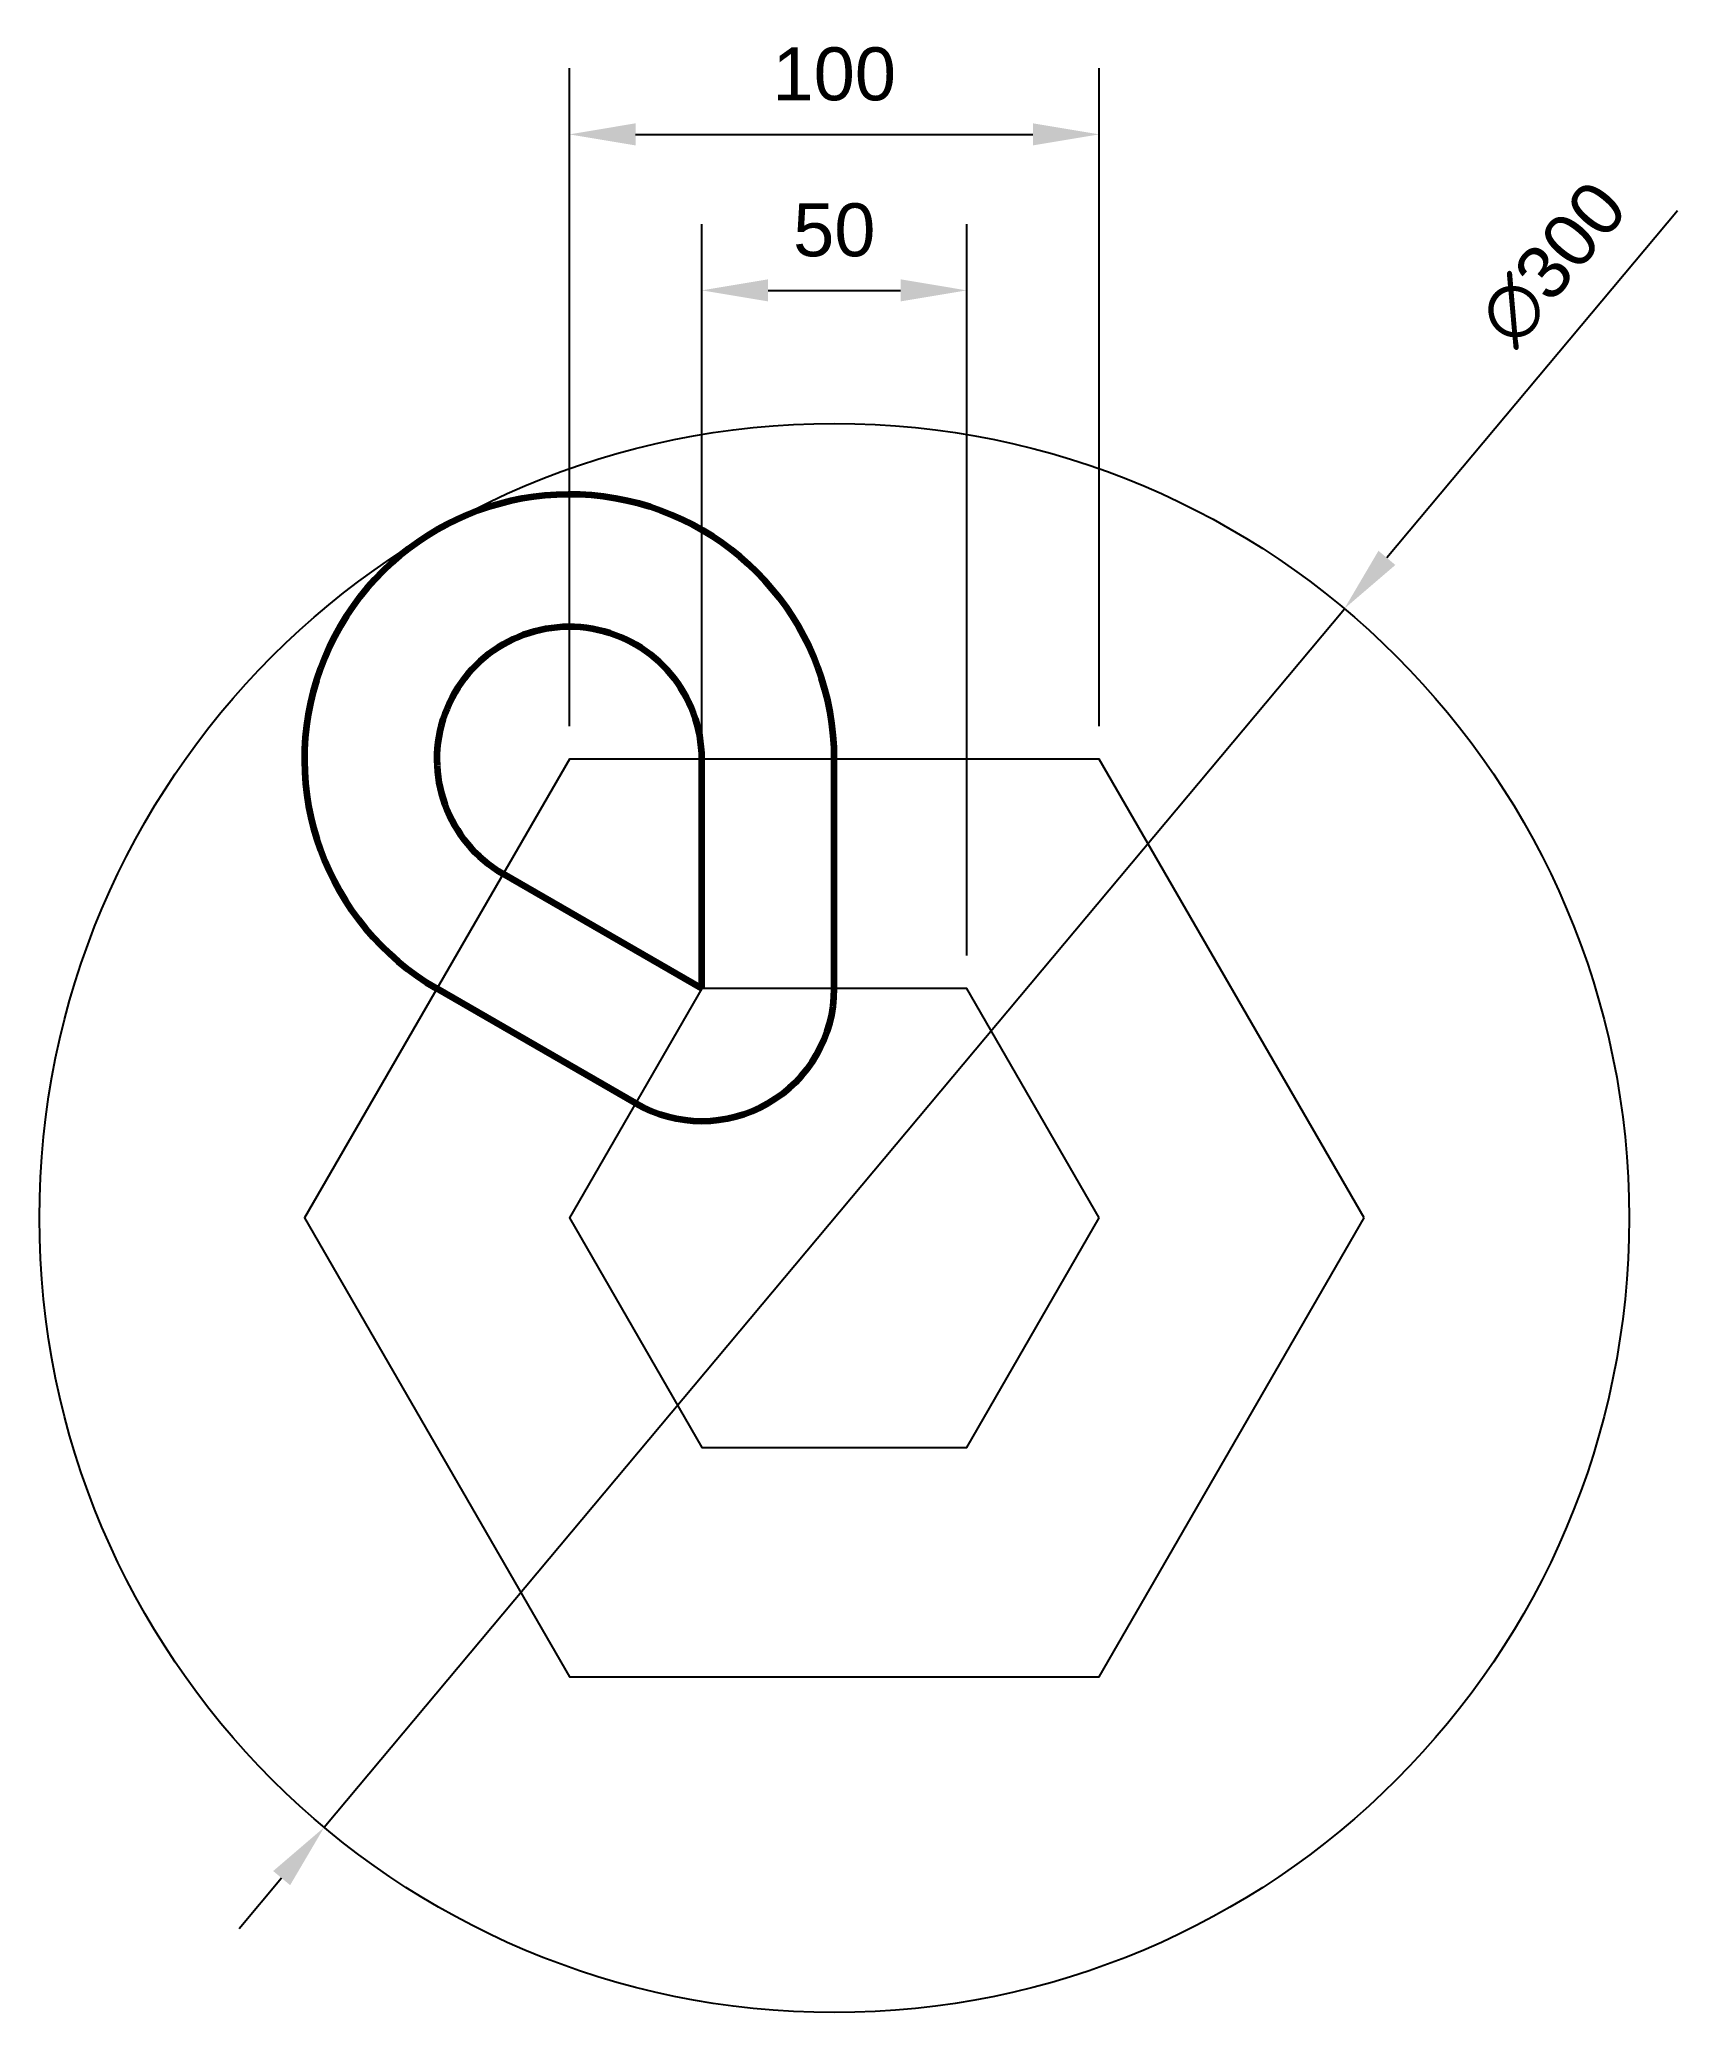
# Model space of a CAD drawing. Header units: millimetres. Extents: x 2320 to 2629, y 850 to 1222.
import ezdxf

# ---------------------------------------------------------------- set-up
doc = ezdxf.new("R2010")
doc.units = ezdxf.units.MM
doc.layers.add('cotas', color=252, linetype='Continuous')
doc.styles.get("Standard").update_dxf_attribs({"font": 'arial.ttf'})
doc.dimstyles.new('ISO-25', dxfattribs={"dimtxt": 10, "dimasz": 12.5, "dimexe": 12.5, "dimexo": 6.25, "dimgap": 6.25, "dimtad": 1, "dimtxsty": 'Standard', "dimcen": 10, "dimadec": 0, "dimazin": 0, "dimtfac": 1, "dimtmove": 0, "dimatfit": 3, "dimfxl": 1, "dimarcsym": 0})

# ---------------------------------------------------------------- blocks, each defined once
blk = doc.blocks.new('*D1')
at = {"layer": 'cotas', "color": 0, "lineweight": -2, "transparency": 16777216}
for p, q in [((2444.79, 1049.5), (2444.79, 1187.57)), ((2494.79, 1049.5), (2494.79, 1187.57)), ((2457.29, 1175.07), (2482.29, 1175.07))]:
    blk.add_line(p, q, dxfattribs=at)
at = {"layer": 'cotas', "color": 0, "transparency": 16777216}
for points in [[(2457.29, 1177.16), (2457.29, 1172.99), (2444.79, 1175.07)], [(2482.29, 1177.16), (2482.29, 1172.99), (2494.79, 1175.07)]]:
    blk.add_solid(points, dxfattribs=at)
at = {"layer": 'cotas', "color": 0, "transparency": 16777216, "insert": (2469.79, 1186.43), "char_height": 10, "attachment_point": 5}
blk.add_mtext('50', dxfattribs=at)
blk = doc.blocks.new('*D2')
at = {"layer": 'cotas', "color": 0, "lineweight": -2, "transparency": 16777216}
for p, q in [((2419.79, 1092.81), (2419.79, 1217.02)), ((2519.79, 1092.81), (2519.79, 1217.02)), ((2432.29, 1204.52), (2507.29, 1204.52))]:
    blk.add_line(p, q, dxfattribs=at)
at = {"layer": 'cotas', "color": 0, "transparency": 16777216}
for points in [[(2432.29, 1206.61), (2432.29, 1202.44), (2419.79, 1204.52)], [(2507.29, 1206.61), (2507.29, 1202.44), (2519.79, 1204.52)]]:
    blk.add_solid(points, dxfattribs=at)
at = {"layer": 'cotas', "color": 0, "transparency": 16777216, "insert": (2469.79, 1215.88), "char_height": 10, "attachment_point": 5}
blk.add_mtext('100', dxfattribs=at)
blk = doc.blocks.new('*D3')
at = {"layer": 'cotas', "color": 0, "lineweight": -2, "transparency": 16777216}
for p, q in [((2628.93, 1190.1), (2574.09, 1124.57)), ((2373.52, 884.92), (2566.06, 1114.98)), ((2365.5, 875.34), (2357.48, 865.75))]:
    blk.add_line(p, q, dxfattribs=at)
at = {"layer": 'cotas', "color": 0, "transparency": 16777216}
for points in [[(2572.49, 1125.91), (2575.68, 1123.23), (2566.06, 1114.98)], [(2363.9, 876.67), (2367.1, 874), (2373.52, 884.92)]]:
    blk.add_solid(points, dxfattribs=at)
at = {"layer": 'cotas', "color": 0, "transparency": 16777216, "insert": (2605.43, 1180.15), "char_height": 10, "attachment_point": 5, "rotation": 50.0734}
blk.add_mtext('∅300', dxfattribs=at)

msp = doc.modelspace()

# ---------------------------------------------------------------- linework, layer by layer
at = {"lineweight": 100}
for p, q in [((2444.793, 1043.255), (2444.793, 1086.556)), ((2469.793, 1043.255), (2469.793, 1086.556)), ((2444.793, 1043.255), (2407.293, 1064.906)), ((2432.293, 1021.604), (2394.793, 1043.255))]:
    msp.add_line(p, q, dxfattribs=at)
for centre, radius, start, end in [((2419.793, 1086.556), 50, 0, 240), ((2419.793, 1086.556), 25, 0, 240), ((2444.793, 1043.255), 25, 240, 0)]:
    msp.add_arc(centre, radius, start, end, dxfattribs=at)
at = {"layer": 'cotas'}
for points in [[(2569.793, 999.954), (2519.793, 1086.556), (2419.793, 1086.556), (2369.793, 999.954), (2419.793, 913.351), (2519.793, 913.351)], [(2519.793, 999.954), (2494.793, 1043.255), (2444.793, 1043.255), (2419.793, 999.954), (2444.793, 956.652), (2494.793, 956.652)]]:
    msp.add_lwpolyline(points, close=True, dxfattribs=at)
msp.add_circle((2469.793, 999.954), 150, dxfattribs=at)

# ---------------------------------------------------------------- dimensions: what is measured, and where the dimension line sits
for base, p1, p2, picture, middle in [((2519.793, 1204.522), (2419.793, 1086.556), (2519.793, 1086.556), '*D2', (2469.793, 1215.878)), ((2494.793, 1175.075), (2444.793, 1043.255), (2494.793, 1043.255), '*D1', (2469.793, 1186.43))]:
    dim = msp.add_linear_dim(base=base, p1=p1, p2=p2, dimstyle='ISO-25', dxfattribs=at)
    dim.commit()
    dim.dimension.update_dxf_attribs({"geometry": picture, "text_midpoint": middle})
dim = msp.add_diameter_dim_2p(p1=(2373.522, 884.924), p2=(2566.064, 1114.984), dimstyle='ISO-25', dxfattribs=at)
dim.commit()
dim.dimension.update_dxf_attribs({"geometry": '*D3', "text_midpoint": (2614.349, 1172.678), "dimtype": 163})

doc.saveas('drawing.dxf')
